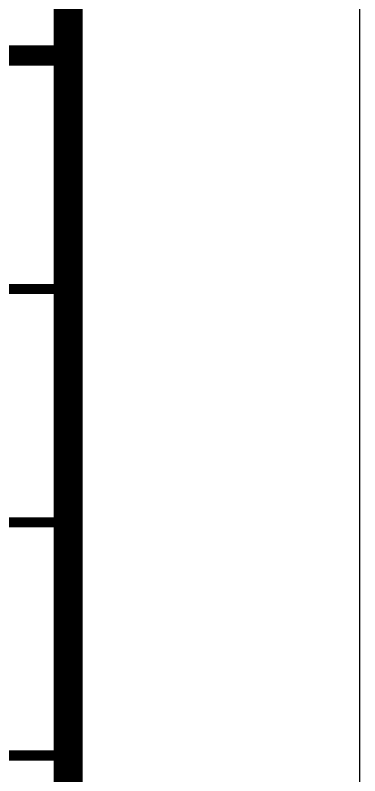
# Model space of a CAD drawing. Extents: x 12300 to 361047, y -1498650 to 1244242.
# Drawn here: x 288265 to 289447, y 157327 to 159935 of the extents above; entities that cross this region are included whole.
import ezdxf

# ---------------------------------------------------------------- set-up
doc = ezdxf.new("R2010")
doc.units = 0
doc.header["$LTSCALE"] = 1000
doc.header["$MEASUREMENT"] = 0
doc.layers.get('0').update_dxf_attribs({"color": 8, "linetype": 'CONTINUOUS'})
doc.layers.add('BZ_标准图框', color=8, linetype='CONTINUOUS')
doc.layers.add('TWT_TITLE', color=7, linetype='CONTINUOUS')

# ---------------------------------------------------------------- blocks, each defined once
blk = doc.blocks.new('A2-TQ-CF')
at = {"layer": 'BZ_标准图框', "color": 3}
for points, const_width in [([(91974.9, -129165.5), (98974.9, -129165.5)], 70), ([(98974.9, -129965.5), (91974.9, -129965.5)], 35), ([(98974.9, -130765.5), (91974.9, -130765.5)], 35), ([(98974.9, -131565.5), (91974.9, -131565.5)], 35)]:
    blk.add_lwpolyline(points, dxfattribs=dict(at, const_width=const_width))
at = {"layer": 'TWT_TITLE', "color": 3, "const_width": 80}
blk.add_lwpolyline([(98974.9, -155165.5), (98974.9, -115165.5)], dxfattribs=at)

msp = doc.modelspace()

# ---------------------------------------------------------------- linework, layer by layer
at = {"layer": 'TWT_TITLE', "color": 3}
msp.add_lwpolyline([(230046.8, 132796.1), (289446.8, 132796.1), (289446.8, 174796.1), (230046.8, 174796.1)], close=True, dxfattribs=at)
at = {"layer": 'TWT_TITLE', "color": 3, "const_width": 100}
msp.add_lwpolyline([(232546.8, 133796.1), (288446.8, 133796.1), (288446.8, 173796.1), (232546.8, 173796.1)], close=True, dxfattribs=at)

# ---------------------------------------------------------------- block references
msp.add_blockref('A2-TQ-CF', (189472, 288961.6))

doc.saveas('drawing.dxf')
